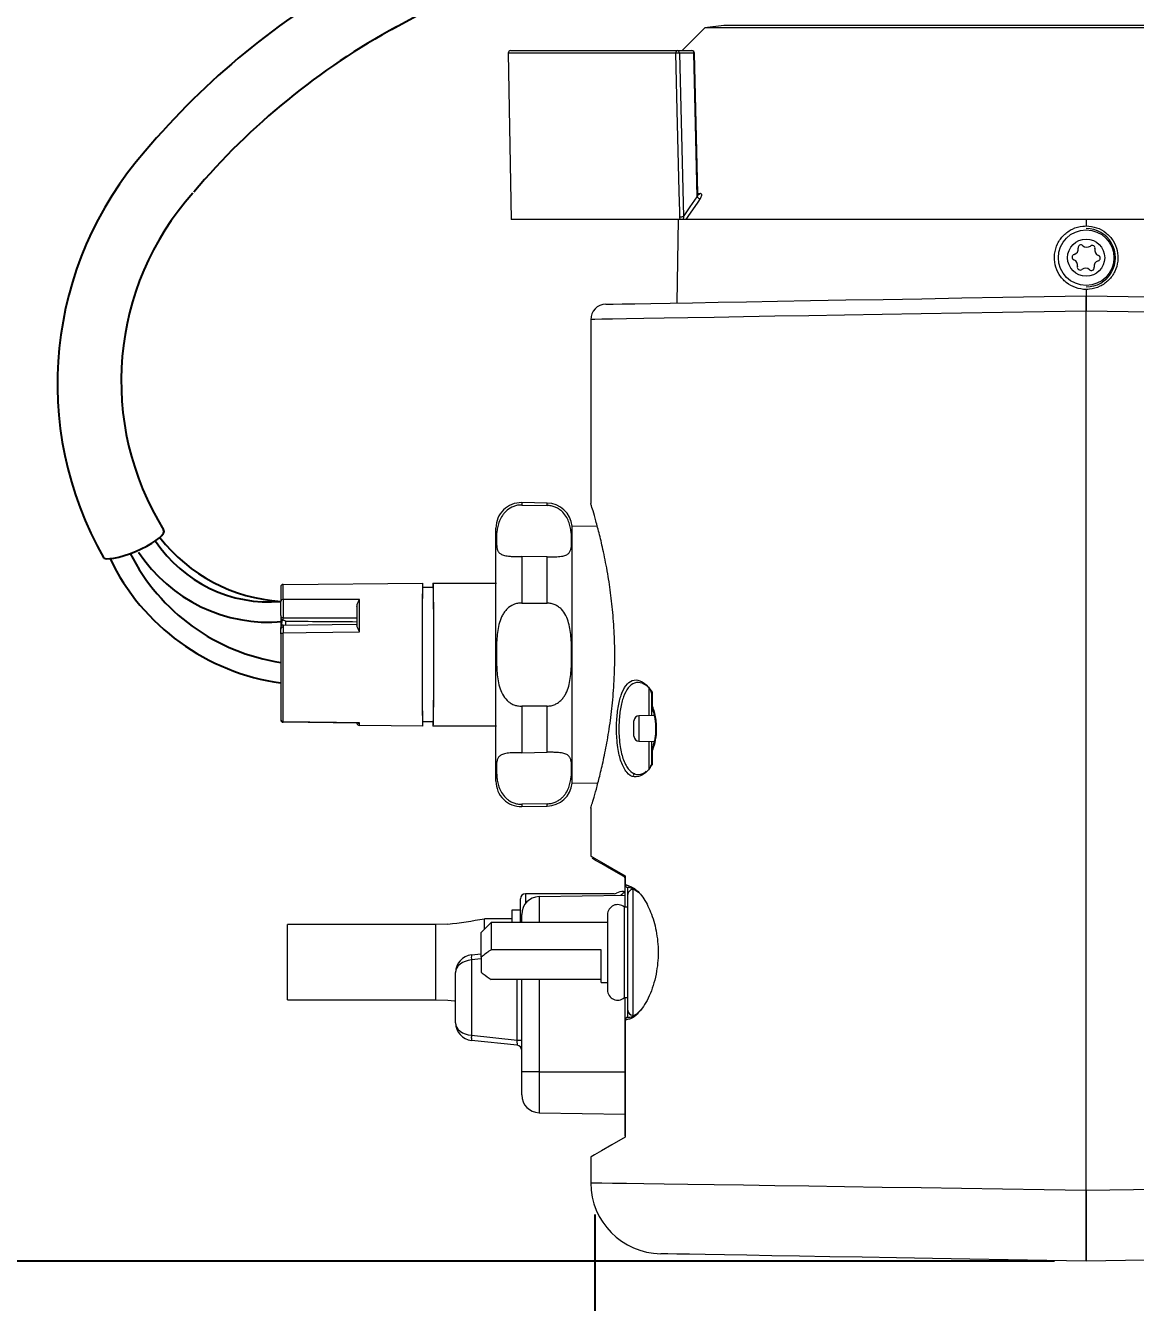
# Model space of a CAD drawing. Header units: inches. Extents: x 4.3 to 18.3, y 1.7 to 16.3.
# Drawn here: x 12.613 to 14.798, y 4.895 to 7.408 of the extents above; entities that cross this region are included whole.
import ezdxf

# ---------------------------------------------------------------- set-up
doc = ezdxf.new("R2010")
doc.units = ezdxf.units.IN
doc.header["$MEASUREMENT"] = 0
doc.header["$PDSIZE"] = -1
doc.layers.add('Dim', color=1, linetype='Continuous')
doc.layers.add('Object', color=4, linetype='Continuous')
doc.styles.get("Standard").update_dxf_attribs({"font": 'romans.shx'})
doc.dimstyles.get("Standard").update_dxf_attribs({"dimtxt": 0.125, "dimasz": 0.18, "dimexe": 0.06, "dimexo": 0.0625, "dimgap": 0.09, "dimtad": 0, "dimtih": 1, "dimtoh": 1, "dimdec": 4, "dimlfac": 2, "dimzin": 4, "dimdsep": 46, "dimlunit": 5, "dimtxsty": 'Standard', "dimcen": 0.09, "dimadec": 0, "dimazin": 1, "dimtfac": 1, "dimtdec": 4, "dimtofl": 0, "dimtmove": 0, "dimatfit": 0, "dimfxl": 0, "dimfrac": 2, "dimtolj": 1, "dimtzin": 0, "dimarcsym": 0})

# ---------------------------------------------------------------- blocks, each defined once
blk = doc.blocks.new('*D10')
at = {"layer": 'Defpoints', "color": 0}
for p in [(13.7335, 5.1302), (15.6676, 5.1302), (15.6676, 4.0729)]:
    blk.add_point(p, dxfattribs=at)
at = {"layer": 'Dim', "color": 0, "lineweight": -2}
for p, q in [((13.7335, 5.0677), (13.7335, 4.0129)), ((15.6676, 5.0677), (15.6676, 4.0129)), ((13.5535, 4.0729), (13.3735, 4.0729)), ((15.8476, 4.0729), (16.0276, 4.0729))]:
    blk.add_line(p, q, dxfattribs=at)
at = {"layer": 'Dim', "color": 0}
for points in [[(13.5535, 4.1029), (13.5535, 4.0429), (13.7335, 4.0729)], [(15.8476, 4.1029), (15.8476, 4.0429), (15.6676, 4.0729)]]:
    blk.add_solid(points, dxfattribs=at)
at = {"layer": 'Dim', "color": 0, "insert": (14.6541, 4.0729), "char_height": 0.125, "attachment_point": 5}
blk.add_mtext('\\A1;3 7/8\\P [100mm] Dia.', dxfattribs=at)
blk = doc.blocks.new('*D16')
at = {"layer": 'Defpoints', "color": 0}
for p in [(14.2381, 13.3011), (10.1019, 4.9757), (14.7006, 4.9757)]:
    blk.add_point(p, dxfattribs=at)
at = {"layer": 'Dim', "color": 0, "lineweight": -2}
for p, q in [((14.1756, 13.3011), (10.0419, 13.3011)), ((10.1019, 13.1211), (10.1019, 9.4413)), ((10.1019, 5.1557), (10.1019, 8.8387)), ((14.6381, 4.9757), (10.0419, 4.9757))]:
    blk.add_line(p, q, dxfattribs=at)
at = {"layer": 'Dim', "color": 0}
for points in [[(10.0719, 13.1211), (10.1319, 13.1211), (10.1019, 13.3011)], [(10.0719, 5.1557), (10.1319, 5.1557), (10.1019, 4.9757)]]:
    blk.add_solid(points, dxfattribs=at)
at = {"layer": 'Dim', "color": 0, "insert": (10.1019, 9.14), "char_height": 0.125, "attachment_point": 5}
blk.add_mtext('\\A1;16 5/8\\P [425mm]', dxfattribs=at)

msp = doc.modelspace()

# ---------------------------------------------------------------- linework, layer by layer
at = {"layer": 'Object', "color": 3}
msp.add_line((13.333476, 7.39955), (14.047268, 7.79398), dxfattribs=at)
at = {"layer": 'Object', "color": 4, "linetype": 'Continuous', "lineweight": 15}
for p, q in [((13.949842, 7.403202), (13.905235, 7.358202)), ((13.98742, 7.407592), (13.949842, 7.403202)), ((14.700638, 7.403202), (13.949842, 7.403202)), ((14.700638, 7.407592), (13.98742, 7.407592)), ((15.413855, 7.407592), (14.700638, 7.407592)), ((15.451433, 7.403202), (14.700638, 7.403202)), ((13.892884, 7.353115), (13.563226, 7.353115)), ((13.563226, 7.353115), (13.568941, 7.025702)), ((13.568226, 7.358202), (13.896435, 7.358202)), ((13.896435, 7.358202), (13.924718, 7.358202)), ((13.928253, 7.353289), (13.89997, 7.353289)), ((13.89997, 7.353289), (13.907921, 7.030866)), ((13.929717, 7.353325), (13.928253, 7.353289)), ((13.929715, 7.353325), (13.929717, 7.353325)), ((13.936638, 7.077602), (13.929861, 7.353329)), ((13.936348, 7.077048), (13.941027, 7.077048)), ((13.901449, 7.025702), (13.568941, 7.025702)), ((13.897783, 7.025702), (13.894919, 6.861638)), ((13.901449, 7.025702), (13.900854, 7.030692)), ((13.907921, 7.030866), (13.907291, 7.025702)), ((15.825252, 7.025702), (13.912751, 7.025702)), ((14.700638, 7.025702), (14.700638, 7.013202)), ((14.700638, 6.888202), (14.700638, 6.875702)), ((14.700638, 5.115723), (14.700638, 6.845697)), ((13.725638, 6.829202), (13.725638, 6.466812)), ((13.840725, 6.049704), (13.840725, 6.104536)), ((13.845638, 6.068962), (13.845638, 6.09312)), ((13.846256, 6.0955), (13.846256, 6.068962)), ((13.845638, 6.068962), (13.846256, 6.068962)), ((13.845638, 6.049789), (13.845638, 6.066691)), ((13.845874, 6.065512), (13.846219, 6.064379)), ((13.810638, 6.009005), (13.810638, 6.039351)), ((13.850092, 6.049867), (13.820463, 6.04935)), ((13.820463, 6.04935), (13.820463, 6.024178)), ((13.820463, 6.024178), (13.820463, 5.999007)), ((13.820463, 5.999007), (13.850331, 5.998486)), ((13.840725, 5.944084), (13.840725, 5.998653)), ((13.845638, 5.983587), (13.845638, 5.998567)), ((13.846227, 5.984005), (13.845874, 5.982845)), ((13.845638, 5.955237), (13.845638, 5.979394)), ((13.846256, 5.979394), (13.845638, 5.979394)), ((13.846256, 5.979394), (13.846256, 5.952857)), ((13.810736, 5.936551), (13.809206, 5.931097)), ((13.725638, 5.867592), (13.725638, 5.77306)), ((13.793138, 5.716488), (13.793138, 5.731127)), ((13.793486, 5.734089), (13.793486, 5.716488)), ((13.793138, 5.672121), (13.793138, 5.716488)), ((13.793486, 5.716488), (13.793138, 5.716488)), ((13.79805, 5.711489), (13.79805, 5.672552)), ((13.808638, 5.707247), (13.808638, 5.459747)), ((13.587138, 5.642552), (13.587138, 5.688952)), ((13.597138, 5.698952), (13.597138, 5.679958)), ((13.771825, 5.698952), (13.597138, 5.698952)), ((13.624027, 5.693302), (13.793138, 5.696254)), ((13.624027, 5.693302), (13.624027, 5.642552)), ((13.790706, 5.703579), (13.793138, 5.703621)), ((13.798638, 5.469747), (13.798638, 5.697247)), ((13.589638, 5.642552), (13.589638, 5.658308)), ((13.758638, 5.657552), (13.758638, 5.509442)), ((13.791866, 5.494442), (13.791866, 5.672552)), ((13.798638, 5.672552), (13.791866, 5.672552)), ((13.529771, 5.642552), (13.510086, 5.622867)), ((13.529771, 5.642552), (13.529771, 5.588644)), ((13.758638, 5.642552), (13.529771, 5.642552)), ((13.510086, 5.574246), (13.510086, 5.622867)), ((13.490979, 5.578496), (13.510086, 5.580504)), ((13.746307, 5.588644), (13.529771, 5.588644)), ((13.746307, 5.524442), (13.746307, 5.588644)), ((13.510086, 5.570559), (13.490979, 5.568551)), ((13.490979, 5.568551), (13.490979, 5.421853)), ((13.510086, 5.574246), (13.510086, 5.544373)), ((13.459638, 5.446716), (13.459638, 5.543688)), ((13.746307, 5.529975), (13.529771, 5.529975)), ((13.580683, 5.412425), (13.580683, 5.529975)), ((13.589638, 5.350202), (13.589638, 5.529975)), ((13.624027, 5.529975), (13.624027, 5.350202)), ((13.746307, 5.524442), (13.758638, 5.524442)), ((13.791866, 5.494442), (13.798638, 5.494442)), ((13.793138, 5.450506), (13.793138, 5.494442)), ((13.79805, 5.494442), (13.79805, 5.455506)), ((13.793138, 5.222777), (13.793138, 5.450506)), ((13.793486, 5.450506), (13.793138, 5.450506)), ((13.795794, 5.451053), (13.793486, 5.450506)), ((13.793486, 5.450506), (13.793486, 5.219815)), ((13.589638, 5.304597), (13.589638, 5.350202)), ((13.624027, 5.350202), (13.624027, 5.269602)), ((13.725638, 5.180844), (13.725638, 5.130298))]:
    msp.add_line(p, q, dxfattribs=at)
at = {"layer": 'Object', "linetype": 'Continuous', "lineweight": 15}
for p, q in [((13.639791, 6.467792), (13.58976, 6.468665)), ((13.58976, 6.468665), (13.58976, 6.463932)), ((13.58976, 6.463932), (13.639791, 6.463135)), ((13.639791, 6.463135), (13.639791, 6.467792)), ((13.538888, 6.169553), (13.538888, 6.418673)), ((13.738653, 6.421739), (13.688687, 6.422611)), ((13.688687, 6.169553), (13.688687, 6.422611)), ((13.58976, 6.362641), (13.58976, 6.270845)), ((13.639791, 6.36181), (13.58976, 6.362641)), ((13.639791, 6.270878), (13.639791, 6.36181)), ((13.120356, 6.307777), (13.3954, 6.310177)), ((13.120356, 6.278257), (13.120356, 6.307777)), ((13.3954, 6.302052), (13.3954, 6.310177)), ((13.4149, 6.310177), (13.5399, 6.310177)), ((13.4149, 6.310177), (13.4149, 6.302052)), ((13.1154, 6.302777), (13.1154, 6.274325)), ((13.3954, 6.302052), (13.4149, 6.302052)), ((13.2654, 6.263984), (13.2654, 6.226832)), ((13.270356, 6.214496), (13.270356, 6.277975)), ((13.58976, 6.270845), (13.639791, 6.270878)), ((13.1154, 6.246209), (13.1154, 6.243587)), ((13.1154, 6.243587), (13.1154, 6.224113)), ((13.1179, 6.227001), (13.1179, 6.238654)), ((13.120356, 6.242108), (13.2654, 6.24204)), ((13.120356, 6.237226), (13.120356, 6.242108)), ((13.125225, 6.235432), (13.120356, 6.237226)), ((13.125225, 6.227923), (13.125225, 6.235432)), ((13.1154, 6.222671), (13.1154, 6.22267)), ((13.1154, 6.210558), (13.1154, 6.042124)), ((13.120329, 6.227666), (13.265396, 6.229669)), ((13.120356, 6.037342), (13.120356, 6.212097)), ((13.538888, 5.920434), (13.538888, 6.169553)), ((13.688687, 5.916495), (13.688687, 6.169553)), ((13.58976, 6.068262), (13.58976, 5.976465)), ((13.639791, 6.068229), (13.58976, 6.068262)), ((13.639791, 5.977296), (13.639791, 6.068229)), ((13.267817, 6.034646), (13.12034, 6.036382)), ((13.120356, 6.037342), (13.120342, 6.036498)), ((13.270356, 6.030019), (13.270356, 6.035492)), ((13.4149, 6.037052), (13.3954, 6.037052)), ((13.3954, 6.028927), (13.3954, 6.037052)), ((13.4149, 6.037052), (13.4149, 6.028927)), ((13.3954, 6.028927), (13.270356, 6.030019)), ((13.5399, 6.028927), (13.4149, 6.028927)), ((13.58976, 5.976465), (13.639791, 5.977296)), ((13.688687, 5.916495), (13.739893, 5.917389)), ((13.639791, 5.875972), (13.58976, 5.875174)), ((13.58976, 5.875174), (13.58976, 5.870441)), ((13.58976, 5.870441), (13.639791, 5.871315)), ((13.639791, 5.871315), (13.639791, 5.875972)), ((13.793138, 5.716488), (13.793138, 5.731127)), ((13.793486, 5.734089), (13.793486, 5.716488)), ((13.793138, 5.672121), (13.793138, 5.716488)), ((13.793486, 5.716488), (13.793138, 5.716488)), ((13.79805, 5.711489), (13.79805, 5.672552)), ((13.808638, 5.707247), (13.808638, 5.459747)), ((13.587138, 5.642552), (13.587138, 5.688479)), ((13.597138, 5.698479), (13.597138, 5.679958)), ((13.624027, 5.691785), (13.624027, 5.642552)), ((13.798638, 5.469747), (13.798638, 5.697247)), ((13.570426, 5.666792), (13.570426, 5.642552)), ((13.587138, 5.666792), (13.570426, 5.666792)), ((13.589638, 5.642552), (13.589638, 5.656791)), ((13.758638, 5.657552), (13.758638, 5.509442)), ((13.791866, 5.494442), (13.791866, 5.672552)), ((13.798638, 5.672552), (13.791866, 5.672552)), ((13.128426, 5.490042), (13.128426, 5.638542)), ((13.420426, 5.638542), (13.128426, 5.638542)), ((13.444296, 5.638939), (13.420426, 5.638542)), ((13.420426, 5.490042), (13.420426, 5.638542)), ((13.529771, 5.642552), (13.510086, 5.622867)), ((13.516138, 5.628918), (13.516138, 5.649791)), ((13.570426, 5.649791), (13.516138, 5.649791)), ((13.529771, 5.642552), (13.529771, 5.588644)), ((13.758638, 5.642552), (13.529771, 5.642552)), ((13.510086, 5.574246), (13.510086, 5.622867)), ((13.746307, 5.588644), (13.529771, 5.588644)), ((13.746307, 5.524442), (13.746307, 5.588644)), ((13.490979, 5.567034), (13.490979, 5.420336)), ((13.510086, 5.574246), (13.510086, 5.544373)), ((13.459638, 5.445199), (13.459638, 5.542171)), ((13.746307, 5.529975), (13.529771, 5.529975)), ((13.580683, 5.410908), (13.580683, 5.529975)), ((13.589638, 5.348685), (13.589638, 5.529975)), ((13.624027, 5.529975), (13.624027, 5.348685)), ((13.746307, 5.524442), (13.758638, 5.524442)), ((13.128426, 5.490042), (13.420426, 5.490042)), ((13.420426, 5.490042), (13.444296, 5.489644)), ((13.791866, 5.494442), (13.798638, 5.494442)), ((13.793138, 5.450506), (13.793138, 5.494442)), ((13.79805, 5.494442), (13.79805, 5.455506)), ((13.793486, 5.450506), (13.793138, 5.450506)), ((13.795794, 5.451053), (13.793486, 5.450506)), ((13.793486, 5.450506), (13.793486, 5.219815)), ((13.490979, 5.420336), (13.580683, 5.410908)), ((13.580683, 5.400963), (13.490979, 5.410391)), ((13.580683, 5.410908), (13.589638, 5.410908)), ((13.589638, 5.30308), (13.589638, 5.348685)), ((13.624027, 5.348685), (13.589638, 5.348685)), ((13.624027, 5.348685), (13.793138, 5.348685)), ((13.624027, 5.348685), (13.624027, 5.268085)), ((13.624027, 5.268085), (13.793138, 5.265133)), ((13.725638, 5.180844), (13.725638, 5.130298))]:
    msp.add_line(p, q, dxfattribs=at)
at = {"layer": 'Object', "color": 4, "linetype": 'Continuous', "lineweight": 15, "flags": 128}
for points in [[(13.89997, 7.353289), (13.89921, 7.35327), (13.898343, 7.353249), (13.897402, 7.353226), (13.896424, 7.353202), (13.895446, 7.353178), (13.894506, 7.353155), (13.893641, 7.353133), (13.892884, 7.353115)], [(13.900854, 7.030692), (13.900606, 7.040689), (13.899617, 7.080676), (13.895662, 7.240627), (13.892884, 7.353115)], [(13.935225, 7.070523), (13.931702, 7.213329), (13.928253, 7.353289)], [(13.907921, 7.030866), (13.921525, 7.050625), (13.935225, 7.070523)], [(13.941248, 7.06709), (13.936358, 7.059988), (13.916799, 7.031581), (13.912751, 7.025702)], [(13.907921, 7.030866), (13.907164, 7.030847), (13.9063, 7.030826), (13.905363, 7.030803), (13.904388, 7.030779), (13.903413, 7.030755), (13.902475, 7.030732), (13.901611, 7.03071), (13.900854, 7.030692)], [(13.755114, 6.859198), (13.755114, 6.859198), (13.758713, 6.859261), (13.769481, 6.859448), (13.787337, 6.85976), (13.812144, 6.860193), (13.843715, 6.860744), (13.881807, 6.861409), (13.926132, 6.862183), (13.976352, 6.86306), (14.032083, 6.864032), (14.092903, 6.865094), (14.158346, 6.866236), (14.227916, 6.867451), (14.301082, 6.868728), (14.377288, 6.870058), (14.455952, 6.871431), (14.536475, 6.872837), (14.618244, 6.874264), (14.700638, 6.875702)], [(14.700638, 6.875702), (14.783031, 6.874264), (14.8648, 6.872837), (14.945324, 6.871431), (15.023987, 6.870058), (15.100193, 6.868728), (15.173359, 6.867451), (15.242929, 6.866236), (15.308373, 6.865094), (15.369192, 6.864032), (15.424924, 6.86306), (15.475143, 6.862183), (15.519468, 6.861409), (15.55756, 6.860744), (15.589131, 6.860193), (15.613938, 6.85976), (15.631794, 6.859448), (15.642563, 6.859261), (15.646161, 6.859198)], [(14.700638, 6.845697), (14.617952, 6.844299), (14.535862, 6.84291), (14.454959, 6.841541), (14.375826, 6.840202), (14.299034, 6.838903), (14.225135, 6.837653), (14.154662, 6.836461), (14.088123, 6.835335), (14.025997, 6.834284), (13.968732, 6.833315), (13.91674, 6.832435), (13.870397, 6.831651), (13.830035, 6.830968), (13.795946, 6.830392), (13.768375, 6.829925), (13.747521, 6.829573), (13.733535, 6.829336), (13.726516, 6.829217), (13.725638, 6.829202)], [(15.675638, 6.829202), (15.674759, 6.829217), (15.667741, 6.829336), (15.653754, 6.829573), (15.6329, 6.829925), (15.605329, 6.830392), (15.57124, 6.830968), (15.530878, 6.831651), (15.484535, 6.832435), (15.432543, 6.833315), (15.375278, 6.834284), (15.313152, 6.835335), (15.246613, 6.836461), (15.17614, 6.837653), (15.102241, 6.838903), (15.025449, 6.840202), (14.946316, 6.841541), (14.865413, 6.84291), (14.783323, 6.844299), (14.700638, 6.845697)], [(13.725638, 5.77306), (13.726485, 5.772573), (13.733255, 5.768684), (13.746749, 5.760934), (13.766872, 5.749375), (13.793486, 5.734089)], [(13.790638, 5.732645), (13.766109, 5.746807), (13.747573, 5.757508), (13.735149, 5.764681), (13.728918, 5.76828), (13.728138, 5.76873)], [(13.793486, 5.219815), (13.766872, 5.204529), (13.746749, 5.19297), (13.733255, 5.18522), (13.726485, 5.181331), (13.725638, 5.180844)], [(13.725638, 5.130298), (13.726516, 5.130285), (13.733535, 5.13018), (13.747521, 5.129971), (13.768375, 5.12966), (13.795946, 5.129247), (13.830035, 5.128738), (13.870397, 5.128134), (13.91674, 5.127442), (13.968732, 5.126664), (14.025997, 5.125808), (14.088123, 5.12488), (14.154662, 5.123885), (14.225135, 5.122831), (14.299034, 5.121727), (14.375826, 5.120579), (14.454959, 5.119396), (14.535862, 5.118186), (14.617952, 5.116959), (14.700638, 5.115723)], [(14.700638, 5.115723), (14.794011, 5.117119), (14.886526, 5.118502), (14.977332, 5.11986)], [(14.700638, 4.975702), (14.62344, 4.977049), (14.546883, 4.978386), (14.471622, 4.9797), (14.3983, 4.980979), (14.327547, 4.982214), (14.259968, 4.983394), (14.196142, 4.984508), (14.136615, 4.985547), (14.081897, 4.986502), (14.032457, 4.987365), (13.988717, 4.988129), (13.951053, 4.988786), (13.919788, 4.989332), (13.895188, 4.989761), (13.877465, 4.990071), (13.866769, 4.990257), (13.863194, 4.99032), (13.863194, 4.99032)], [(15.538081, 4.99032), (15.534506, 4.990257), (15.523811, 4.990071), (15.506087, 4.989761), (15.481487, 4.989332), (15.450222, 4.988786), (15.412558, 4.988129), (15.368818, 4.987365), (15.319378, 4.986502), (15.26466, 4.985547), (15.205133, 4.984508), (15.141307, 4.983394), (15.073728, 4.982214), (15.002975, 4.980979), (14.929654, 4.9797), (14.854392, 4.978386), (14.777835, 4.977049), (14.700638, 4.975702)]]:
    msp.add_lwpolyline(points, dxfattribs=at)
at = {"layer": 'Object', "linetype": 'Continuous', "lineweight": 15, "flags": 128}
for points in [[(13.270356, 6.277975), (13.225363, 6.278061), (13.120356, 6.278257)], [(13.1154, 6.210558), (13.115495, 6.210856), (13.115777, 6.211144), (13.116234, 6.211409), (13.116849, 6.211641), (13.1176, 6.211833), (13.118457, 6.211976), (13.119387, 6.212065), (13.120356, 6.212097)], [(13.120356, 6.212097), (13.16535, 6.212819), (13.270356, 6.214496)], [(13.270356, 6.035492), (13.225363, 6.036043), (13.120356, 6.037342)], [(13.725638, 5.77306), (13.726485, 5.772573), (13.733255, 5.768684), (13.746749, 5.760934), (13.766872, 5.749375), (13.793486, 5.734089)], [(13.790638, 5.732645), (13.766109, 5.746807), (13.747573, 5.757508), (13.735149, 5.764681), (13.728918, 5.768279), (13.728138, 5.76873)], [(13.444296, 5.489644), (13.457421, 5.48799), (13.459638, 5.487696)], [(13.793486, 5.219815), (13.766872, 5.204529), (13.746749, 5.19297), (13.733255, 5.18522), (13.726485, 5.181331), (13.725638, 5.180844)]]:
    msp.add_lwpolyline(points, dxfattribs=at)
at = {"layer": 'Object', "color": 4, "linetype": 'Continuous', "lineweight": 15}
for radius in [0.05475, 0.0365]:
    msp.add_circle((14.700638, 6.950702), radius, dxfattribs=at)
at = {"layer": 'Object', "color": 3}
for centre, radius, start, end in [((14.002891, 6.188122), 1.509079, 118.924336, 139.895554), ((14.003734, 6.187278), 1.385267, 118.479468, 139.890329), ((13.368468, 6.702727), 0.692491, 138.647937, 209.725231), ((13.356509, 6.707957), 0.555073, 138.237611, 211.847178)]:
    msp.add_arc(centre, radius, start, end, dxfattribs=at)
at = {"layer": 'Object', "color": 4, "linetype": 'Continuous', "lineweight": 15}
for centre, radius, start, end in [((13.568226, 7.353202), 0.005, 90, 181), ((13.897327, 7.353797), 0.004495, 101.455368, 188.724166), ((13.895571, 7.353853), 0.004434, 352.700395, 78.775559), ((13.923855, 7.353853), 0.004434, 352.70056, 78.774268), ((13.924718, 7.353202), 0.005, 1.410898, 90), ((13.942022, 7.075447), 0.008393, 215.925772, 264.711065), ((13.938388, 7.078659), 0.003092, 271.662107, 328.603486), ((14.700725, 6.950702), 0.0575, 269.913048, 90.086952), ((14.673964, 6.967713), 0.0111, 285.66168, 9.28231), ((14.690396, 6.970399), 0.00555, 45.66168, 189.28231), ((14.702033, 6.982307), 0.0111, 225.66168, 309.28231), ((14.712575, 6.969419), 0.00555, 345.66168, 129.28231), ((14.728706, 6.965296), 0.0111, 165.66168, 249.28231), ((14.678459, 6.951681), 0.00555, 105.66168, 249.28231), ((14.672569, 6.936108), 0.0111, 345.66168, 69.28231), ((14.727311, 6.933691), 0.0111, 105.66168, 189.28231), ((14.722816, 6.949723), 0.00555, 285.66168, 69.28231), ((14.6887, 6.931985), 0.00555, 165.66168, 309.28231), ((14.699242, 6.919097), 0.0111, 45.66168, 129.28231), ((14.710879, 6.931005), 0.00555, 225.66168, 9.28231), ((13.755638, 6.829202), 0.03, 91, 180.991016), ((13.840638, 6.092572), 0.004999, 0.001917, 34.368766), ((13.841381, 6.093113), 0.004256, 0.088457, 27.004639), ((13.849062, 6.066763), 0.003424, 180.095448, 201.43533), ((13.820638, 6.039351), 0.01, 91, 180), ((13.820638, 6.009005), 0.01, 180, 269), ((13.84906, 5.981594), 0.003422, 158.558203, 179.906067), ((13.84138, 5.955244), 0.004258, 333.000522, 359.906383), ((13.788138, 5.728315), 0.005, 0, 60), ((13.789778, 5.731105), 0.00336, 0.369226, 32.533289), ((13.798137, 5.716488), 0.005, 179.99938, 269.0011), ((13.798327, 5.716325), 0.004844, 178.074439, 266.724104), ((13.808638, 5.697247), 0.01, 90, 180), ((13.597138, 5.688952), 0.01, 90, 180), ((13.624638, 5.658308), 0.035, 91, 180), ((13.77197, 5.708956), 0.010004, 269.216149, 296.427637), ((13.790635, 5.67358), 0.029993, 90.991711, 118.611642), ((13.804638, 5.673817), 0.03, 112.54031, 132.021074), ((13.778638, 5.657552), 0.02, 48.590378, 180), ((13.494638, 5.543688), 0.035, 96, 180), ((13.515068, 5.573523), 0.024597, 168.336738, 191.663262), ((13.778638, 5.509442), 0.02, 180, 311.409622), ((13.798138, 5.450506), 0.005, 91.00222, 179.9973), ((13.798327, 5.450669), 0.004844, 93.275896, 181.925561), ((13.808638, 5.469747), 0.01, 180, 270), ((13.515071, 5.41688), 0.0246, 168.337729, 191.662271), ((13.865638, 5.130298), 0.14, 180.185589, 269)]:
    msp.add_arc(centre, radius, start, end, dxfattribs=at)
at = {"layer": 'Object', "linetype": 'Continuous', "lineweight": 15}
for centre, radius, start, end in [((13.588888, 6.418673), 0.05, 89, 180), ((13.638919, 6.4178), 0.05, 5.522475, 89), ((13.1204, 6.302777), 0.005, 90.5, 180), ((13.119913, 6.273726), 0.004553, 84.415444, 172.436663), ((13.119983, 6.246702), 0.004609, 186.136911, 274.651382), ((13.1204, 6.222671), 0.005, 90.419507, 180.000466), ((13.119983, 6.219033), 0.004609, 85.348536, 173.863109), ((13.120292, 6.042234), 0.004893, 181.287154, 270.76111), ((13.1204, 6.041363), 0.005, 179.999447, 269.091955), ((13.1204, 6.041363), 0.005, 179.999313, 268.801189), ((13.2704, 6.035019), 0.005, 184.021182, 269.5), ((13.588888, 5.920434), 0.05, 180, 271), ((13.638919, 5.921307), 0.05, 271, 354.477525), ((13.789778, 5.731105), 0.00336, 0.369226, 32.533289), ((13.798138, 5.716488), 0.005, 180.0013, 268.999181), ((13.798327, 5.716325), 0.004844, 178.074439, 266.724104), ((13.808638, 5.697247), 0.01, 90, 180), ((13.778638, 5.657552), 0.02, 48.590378, 180), ((13.29988, 6.838198), 1.207923, 276.866534, 280.313402), ((13.778638, 5.509442), 0.02, 180, 311.409622), ((13.798137, 5.450506), 0.005, 90.9989, 180.00062), ((13.798327, 5.450669), 0.004844, 93.275896, 181.925561), ((13.808638, 5.469747), 0.01, 180, 270), ((13.494638, 5.445199), 0.035, 180, 264), ((13.515068, 5.415364), 0.024597, 168.336738, 191.663262), ((13.579638, 5.391018), 0.01, 0, 84), ((13.624638, 5.30308), 0.035, 180, 269)]:
    msp.add_arc(centre, radius, start, end, dxfattribs=at)
at = {"layer": 'Object'}
for centre, radius, start, end in [((13.091853, 6.540489), 0.267203, 213.475936, 275.055809), ((13.136625, 6.60257), 0.32893, 218.019767, 266.300319), ((13.175679, 6.549693), 0.440012, 205.76489, 262.126017), ((13.175679, 6.549693), 0.400012, 206.947231, 261.332863), ((13.091853, 6.540489), 0.307203, 213.475936, 275.055809)]:
    msp.add_arc(centre, radius, start, end, dxfattribs=at)
at = {"layer": 'Object', "color": 3}
msp.add_ellipse((12.824659, 6.388115), major_axis=(0.061038, 0.025844), ratio=0.24553338, start_param=3.39209898, end_param=6.36289583, dxfattribs=at)
at = {"layer": 'Object', "linetype": 'Continuous', "lineweight": 15, "extrusion": (0, 0, -1)}
for centre, major_axis, ratio, start_param, end_param in [((13.3954, 6.169552), (0, 0.140625), 0.00872687, 3.14166881, 6.28310915), ((13.4149, 6.169552), (0, 0.140625), 0.00872687, 0, 3.14159265), ((13.3954, 6.169552), (0, 0.1325), 0.00872687, 3.14159265, 6.28318531), ((13.4149, 6.169552), (0, 0.1325), 0.00872687, 0, 3.14159265), ((12.89292, 6.224006), (-3.036791, 0.021738), 0.00432281, 1.64733695, 1.69373087)]:
    msp.add_ellipse(centre, major_axis=major_axis, ratio=ratio, start_param=start_param, end_param=end_param, dxfattribs=at)
at = {"layer": 'Object', "color": 4, "linetype": 'Continuous', "lineweight": 15}
msp.add_ellipse((13.494638, 5.543688), major_axis=(0.035, 0), ratio=0.71428571, start_param=1.67551608, end_param=3.14159265, dxfattribs=at)
at = {"layer": 'Object', "linetype": 'Continuous', "lineweight": 15}
for centre, major_axis, ratio, start_param, end_param in [((13.494638, 5.445199), (0.035, 0), 0.71428571, 3.14159265, 4.60766923), ((13.579638, 5.411128), (-0.001067, 0.010165), 0.09951859, 3.12045745, 4.68032736)]:
    msp.add_ellipse(centre, major_axis=major_axis, ratio=ratio, start_param=start_param, end_param=end_param, dxfattribs=at)
at = {"layer": 'Object', "color": 4, "linetype": 'Continuous', "lineweight": 15}
for points, knots in [([(13.936479, 7.077465), (13.936494, 7.077341), (13.936631, 7.076192), (13.936178, 7.073788), (13.93553, 7.071567), (13.935225, 7.070523)], [0, 0, 0, 0, 0.05992861, 0.55804961, 1, 1, 1, 1]), ([(13.938478, 7.075568), (13.938483, 7.075568), (13.938505, 7.07557), (13.938164, 7.075599), (13.937288, 7.076031), (13.936568, 7.076979), (13.936522, 7.077578), (13.936515, 7.077484), (13.936514, 7.077469)], [0, 0, 0, 0, 0.03792341, 0.16510743, 0.39043703, 0.70540457, 0.95468797, 1, 1, 1, 1]), ([(13.941248, 7.06709), (13.941909, 7.068154), (13.943344, 7.070462), (13.94419, 7.073502), (13.943852, 7.075642), (13.942786, 7.076828), (13.941614, 7.076975), (13.941027, 7.077048)], [0, 0, 0, 0, 0.23698004, 0.5143583, 0.71599354, 0.85769567, 1, 1, 1, 1]), ([(13.907291, 7.025702), (13.906734, 7.025702), (13.90562, 7.025702), (13.903836, 7.025702), (13.902415, 7.025702), (13.901705, 7.025702), (13.901449, 7.025702)], [0, 0, 0, 0, 0.27464091, 0.54868143, 0.83693994, 1, 1, 1, 1]), ([(13.912751, 7.025702), (13.912398, 7.025702), (13.911693, 7.025702), (13.910189, 7.025702), (13.908679, 7.025702), (13.907694, 7.025702), (13.907291, 7.025702)], [0, 0, 0, 0, 0.22967043, 0.45831573, 0.77849609, 1, 1, 1, 1]), ([(14.700638, 6.888202), (14.700582, 6.888202), (14.693557, 6.888205), (14.679456, 6.890638), (14.660842, 6.900979), (14.646638, 6.916918), (14.638499, 6.936691), (14.637368, 6.958051), (14.643357, 6.978551), (14.655784, 6.995932), (14.673249, 7.008173), (14.68919, 7.012824), (14.698413, 7.013129), (14.700638, 7.013202)], [0, 0, 0, 0, 0.00084832, 0.10778143, 0.21470526, 0.32202772, 0.42962256, 0.53690968, 0.64404853, 0.75118153, 0.85848429, 0.96587079, 1, 1, 1, 1]), ([(14.700638, 7.013202), (14.707612, 7.012521), (14.721603, 7.011156), (14.740277, 7.000473), (14.75454, 6.984664), (14.762719, 6.964918), (14.763931, 6.943616), (14.758047, 6.923113), (14.745682, 6.905657), (14.728246, 6.893334), (14.712232, 6.888596), (14.702932, 6.88828), (14.700638, 6.888202)], [0, 0, 0, 0, 0.10650646, 0.21367398, 0.32101689, 0.42838627, 0.53500895, 0.64238159, 0.74974403, 0.85731763, 0.9647895, 1, 1, 1, 1]), ([(14.700638, 6.875702), (14.700638, 6.87537), (14.700638, 6.874707), (14.700638, 6.869535), (14.700638, 6.861923), (14.700638, 6.853486), (14.700638, 6.847911), (14.700638, 6.845697)], [0, 0, 0, 0, 0.21465306, 0.42930581, 0.64397427, 0.85867553, 1, 1, 1, 1]), ([(14.700638, 6.845697), (14.700638, 6.849071), (14.700638, 6.855818), (14.700638, 6.864811), (14.700638, 6.871596), (14.700638, 6.87519), (14.700638, 6.875557), (14.700638, 6.875702)], [0, 0, 0, 0, 0.21473552, 0.42946666, 0.64418609, 0.85887722, 1, 1, 1, 1]), ([(13.725757, 5.867592), (13.725718, 5.867465), (13.725317, 5.866156), (13.726929, 5.871385), (13.730604, 5.883628), (13.736285, 5.90354), (13.743181, 5.929807), (13.750755, 5.962138), (13.75845, 6.000891), (13.765286, 6.044899), (13.770408, 6.092997), (13.773059, 6.142444), (13.773027, 6.192553), (13.770435, 6.240651), (13.765604, 6.286804), (13.758869, 6.331279), (13.750915, 6.371676), (13.742705, 6.406586), (13.73547, 6.43383), (13.72977, 6.453621), (13.726205, 6.465366), (13.725897, 6.466359), (13.725757, 6.466812)], [0, 0, 0, 0, 0.00569775, 0.05876958, 0.10916109, 0.16094873, 0.210431, 0.2611323, 0.31384442, 0.36804013, 0.42076633, 0.47512007, 0.5261577, 0.57872835, 0.62900776, 0.68064893, 0.73892697, 0.79195604, 0.84648549, 0.899526, 0.95419246, 1, 1, 1, 1]), ([(13.846256, 5.952857), (13.845035, 5.950989), (13.83925, 5.942142), (13.827228, 5.930834), (13.8109, 5.92671), (13.796071, 5.93568), (13.785031, 5.956544), (13.779165, 5.98186), (13.776323, 6.008726), (13.775984, 6.03626), (13.778937, 6.066024), (13.785171, 6.091458), (13.794646, 6.1102), (13.807294, 6.120325), (13.822582, 6.119821), (13.836308, 6.109992), (13.843806, 6.099069), (13.846256, 6.0955)], [0, 0, 0, 0, 0.02040682, 0.09668394, 0.18003283, 0.26430259, 0.34363839, 0.4165988, 0.45959812, 0.52536827, 0.59115645, 0.65746988, 0.72606695, 0.79865228, 0.87660012, 0.95968566, 1, 1, 1, 1]), ([(13.840725, 6.103894), (13.836068, 6.107566), (13.826277, 6.115287), (13.811778, 6.115182), (13.799218, 6.105752), (13.78978, 6.087957), (13.783577, 6.063854), (13.780638, 6.035631), (13.780975, 6.009529), (13.783803, 5.984056), (13.789641, 5.960073), (13.800642, 5.940204), (13.815357, 5.932126), (13.827554, 5.93398), (13.833922, 5.93914), (13.834839, 5.939884)], [0, 0, 0, 0, 0.08193293, 0.17228503, 0.25628665, 0.33555721, 0.41212294, 0.48805892, 0.56396983, 0.61360208, 0.69783948, 0.78952678, 0.88708461, 0.98373496, 1, 1, 1, 1]), ([(13.841776, 6.101626), (13.842506, 6.099983), (13.843564, 6.097601), (13.844494, 6.095926), (13.844783, 6.095407)], [0, 0, 0, 0, 0.68974292, 1, 1, 1, 1]), ([(13.844783, 6.095407), (13.844815, 6.095345), (13.844965, 6.095051), (13.845081, 6.095048), (13.845174, 6.095046)], [0, 0, 0, 0, 0.21079357, 1, 1, 1, 1]), ([(13.845174, 6.095046), (13.845352, 6.095155), (13.845587, 6.095298), (13.846096, 6.095455), (13.84624, 6.095495), (13.846256, 6.0955)], [0, 0, 0, 0, 0.73633759, 0.97086998, 1, 1, 1, 1]), ([(13.846256, 6.0955), (13.846244, 6.095476), (13.84614, 6.095263), (13.845787, 6.094457), (13.845702, 6.093696), (13.845638, 6.09312)], [0, 0, 0, 0, 0.02969082, 0.26469277, 1, 1, 1, 1]), ([(13.845638, 6.066757), (13.845638, 6.066802), (13.845638, 6.066959), (13.845638, 6.067404), (13.845638, 6.068126), (13.845638, 6.068684), (13.845638, 6.068962)], [0, 0, 0, 0, 0.08901115, 0.31590518, 0.65914558, 1, 1, 1, 1]), ([(13.845751, 6.066709), (13.845714, 6.066427), (13.845607, 6.065614), (13.845981, 6.064868), (13.846225, 6.064381)], [0, 0, 0, 0, 0.34727976, 1, 1, 1, 1]), ([(13.846256, 6.068962), (13.846191, 6.068556), (13.846052, 6.067692), (13.845926, 6.066611), (13.845878, 6.065898), (13.845875, 6.065598), (13.845874, 6.065512)], [0, 0, 0, 0, 0.30432546, 0.647459391, 0.898544262, 1, 1, 1, 1]), ([(13.845881, 6.063787), (13.846892, 6.061434), (13.849985, 6.054238), (13.852921, 6.03829), (13.853637, 6.018685), (13.851327, 5.999689), (13.847923, 5.989484), (13.846211, 5.984351)], [0, 0, 0, 0, 0.11261104, 0.34428913, 0.56692394, 0.78218243, 1, 1, 1, 1]), ([(13.846256, 6.068962), (13.847062, 6.066865), (13.850602, 6.057652), (13.853877, 6.042202), (13.854985, 6.020999), (13.853186, 6.001081), (13.849168, 5.986682), (13.846532, 5.980086), (13.846256, 5.979394)], [0, 0, 0, 0, 0.082538, 0.36247636, 0.4999286, 0.73614083, 0.97233618, 1, 1, 1, 1]), ([(13.845638, 5.979394), (13.845638, 5.979673), (13.845638, 5.980231), (13.845638, 5.980952), (13.845638, 5.981398), (13.845638, 5.981555), (13.845638, 5.981599)], [0, 0, 0, 0, 0.3409394, 0.6840314, 0.91099787, 1, 1, 1, 1]), ([(13.846256, 5.979394), (13.846191, 5.979801), (13.846052, 5.980665), (13.845926, 5.981746), (13.845878, 5.982459), (13.845875, 5.982759), (13.845874, 5.982845)], [0, 0, 0, 0, 0.30438397, 0.64751288, 0.89854575, 1, 1, 1, 1]), ([(13.846149, 5.984062), (13.846116, 5.984012), (13.84589, 5.983666), (13.845885, 5.983235), (13.845881, 5.982866)], [0, 0, 0, 0, 0.14475559, 1, 1, 1, 1]), ([(13.846211, 5.984351), (13.846196, 5.984296), (13.846165, 5.984172), (13.846116, 5.98409), (13.846089, 5.984045)], [0, 0, 0, 0, 0.44758013, 1, 1, 1, 1]), ([(13.845174, 5.953311), (13.845142, 5.95332), (13.845009, 5.953357), (13.844616, 5.952748), (13.843531, 5.950615), (13.842477, 5.948284), (13.84168, 5.946521)], [0, 0, 0, 0, 0.037171815, 0.157522368, 0.363099514, 1, 1, 1, 1]), ([(13.846256, 5.952857), (13.84624, 5.952861), (13.846096, 5.952903), (13.845587, 5.953058), (13.845352, 5.953202), (13.845174, 5.953311)], [0, 0, 0, 0, 0.02914141, 0.26367369, 1, 1, 1, 1]), ([(13.845638, 5.955771), (13.845638, 5.955778), (13.845638, 5.955788), (13.845638, 5.955353), (13.845638, 5.955237)], [0, 0, 0, 0, 0.73259135, 1, 1, 1, 1]), ([(13.845638, 5.955237), (13.845702, 5.95466), (13.845788, 5.9539), (13.84614, 5.953093), (13.846244, 5.95288), (13.846256, 5.952857)], [0, 0, 0, 0, 0.7352482, 0.97030921, 1, 1, 1, 1]), ([(13.790638, 5.732645), (13.791165, 5.732313), (13.791845, 5.731884), (13.79247, 5.732724), (13.79261, 5.732912)], [0, 0, 0, 0, 0.77599507, 1, 1, 1, 1]), ([(13.79261, 5.732912), (13.792839, 5.733293), (13.793074, 5.733684), (13.793475, 5.734079), (13.793486, 5.734089)], [0, 0, 0, 0, 0.97420201, 1, 1, 1, 1]), ([(13.793486, 5.734089), (13.79348, 5.734063), (13.793256, 5.733071), (13.793196, 5.732086), (13.793138, 5.731127)], [0, 0, 0, 0, 0.02582304, 1, 1, 1, 1]), ([(13.793486, 5.716488), (13.794403, 5.716622), (13.795516, 5.716785), (13.796714, 5.716087), (13.796924, 5.715965)], [0, 0, 0, 0, 0.824944021, 1, 1, 1, 1]), ([(13.819261, 5.701623), (13.812998, 5.706085), (13.805736, 5.711259), (13.79898, 5.711461), (13.79805, 5.711489)], [0, 0, 0, 0, 0.86246218, 1, 1, 1, 1]), ([(13.529771, 5.588644), (13.52903, 5.588153), (13.522072, 5.58354), (13.515742, 5.578631), (13.510086, 5.574246)], [0, 0, 0, 0, 0.10651267, 1, 1, 1, 1]), ([(13.510086, 5.544373), (13.511256, 5.543393), (13.517267, 5.538358), (13.524193, 5.533715), (13.529771, 5.529975)], [0, 0, 0, 0, 0.19456384, 1, 1, 1, 1]), ([(13.79805, 5.455506), (13.801556, 5.455873), (13.810252, 5.456784), (13.819408, 5.46588), (13.824873, 5.471309)], [0, 0, 0, 0, 0.403134615, 1, 1, 1, 1]), ([(14.700638, 5.115723), (14.700638, 5.09998), (14.700638, 5.068494), (14.700638, 5.02653), (14.700638, 4.994864), (14.700638, 4.97809), (14.700638, 4.97638), (14.700638, 4.975702)], [0, 0, 0, 0, 0.21472689, 0.42945212, 0.64416915, 0.85886322, 1, 1, 1, 1]), ([(14.700638, 4.975702), (14.700638, 4.97725), (14.700638, 4.980345), (14.700638, 5.004481), (14.700638, 5.040005), (14.700638, 5.079376), (14.700638, 5.105396), (14.700638, 5.115723)], [0, 0, 0, 0, 0.21465791, 0.42931575, 0.64399028, 0.85869162, 1, 1, 1, 1])]:
    msp.add_open_spline(points, degree=3, knots=knots, dxfattribs=at)
at = {"layer": 'Object', "linetype": 'Continuous', "lineweight": 15}
for points, knots in [([(13.58976, 6.463932), (13.587028, 6.464001), (13.58434, 6.463808), (13.579046, 6.462929), (13.576416, 6.46223), (13.569007, 6.459521), (13.564556, 6.456851), (13.558971, 6.452214), (13.557262, 6.450544), (13.554205, 6.44711), (13.55285, 6.445345), (13.549208, 6.439957), (13.54733, 6.43621), (13.544434, 6.428903), (13.543395, 6.425317), (13.541814, 6.418338), (13.541274, 6.41493), (13.540112, 6.405154), (13.539899, 6.399244), (13.539902, 6.3886), (13.540118, 6.383866), (13.54129, 6.377678), (13.541834, 6.375774), (13.543434, 6.372334), (13.544497, 6.370784), (13.547423, 6.368088), (13.549273, 6.366942), (13.554174, 6.365037), (13.557212, 6.364294), (13.562814, 6.363482), (13.564869, 6.36326), (13.569219, 6.362917), (13.571533, 6.362792), (13.576472, 6.362619), (13.579092, 6.362574), (13.584353, 6.362556), (13.587031, 6.362581), (13.58976, 6.362641)], [0, 0, 0, 0, 0.03125, 0.03125, 0.0625, 0.0625, 0.125, 0.125, 0.15625, 0.15625, 0.1875, 0.1875, 0.25, 0.25, 0.3125, 0.3125, 0.375, 0.375, 0.5, 0.5, 0.625, 0.625, 0.6875, 0.6875, 0.75, 0.75, 0.8125, 0.8125, 0.875, 0.875, 0.90625, 0.90625, 0.9375, 0.9375, 0.96875, 0.96875, 1, 1, 1, 1]), ([(13.639791, 6.36181), (13.642468, 6.361766), (13.645103, 6.361755), (13.650294, 6.361804), (13.652839, 6.361866), (13.657614, 6.362071), (13.659895, 6.362217), (13.664123, 6.362601), (13.666061, 6.362838), (13.669635, 6.363414), (13.671266, 6.363756), (13.674177, 6.36453), (13.675471, 6.364966), (13.678957, 6.366427), (13.680752, 6.367616), (13.683521, 6.370331), (13.684521, 6.371866), (13.686044, 6.375292), (13.686567, 6.377191), (13.687689, 6.38332), (13.687901, 6.387999), (13.687899, 6.39851), (13.687688, 6.404346), (13.686551, 6.413992), (13.686029, 6.417326), (13.684494, 6.424209), (13.683474, 6.427782), (13.680683, 6.434961), (13.678921, 6.438566), (13.67427, 6.445664), (13.671353, 6.449166), (13.666014, 6.453811), (13.664041, 6.455283), (13.659838, 6.457891), (13.657606, 6.459035), (13.652856, 6.460956), (13.650303, 6.461736), (13.645127, 6.462797), (13.642486, 6.463092), (13.639791, 6.463135)], [0, 0, 0, 0, 0.03125, 0.03125, 0.0625, 0.0625, 0.09375, 0.09375, 0.125, 0.125, 0.15625, 0.15625, 0.1875, 0.1875, 0.25, 0.25, 0.3125, 0.3125, 0.375, 0.375, 0.5, 0.5, 0.625, 0.625, 0.6875, 0.6875, 0.75, 0.75, 0.8125, 0.8125, 0.875, 0.875, 0.90625, 0.90625, 0.9375, 0.9375, 0.96875, 0.96875, 1, 1, 1, 1]), ([(13.1154, 6.246209), (13.1154, 6.246856), (13.1154, 6.248711), (13.1154, 6.252908), (13.1154, 6.258658), (13.1154, 6.264616), (13.1154, 6.270222), (13.1154, 6.272958), (13.1154, 6.274325)], [0, 0, 0, 0, 0.096737012, 0.277380816, 0.458022231, 0.638673203, 0.819336799, 1, 1, 1, 1]), ([(13.120356, 6.278257), (13.12035, 6.276499), (13.120338, 6.272982), (13.120328, 6.265773), (13.120326, 6.258113), (13.120332, 6.250721), (13.120343, 6.245325), (13.120353, 6.24294), (13.120356, 6.242108)], [0, 0, 0, 0, 0.18066138, 0.36132555, 0.54197824, 0.72262087, 0.90326424, 1, 1, 1, 1]), ([(13.2654, 6.263984), (13.265545, 6.26552), (13.265909, 6.269384), (13.267982, 6.274121), (13.269618, 6.276897), (13.270337, 6.277947), (13.270356, 6.277975)], [0, 0, 0, 0, 0.27287584, 0.68613434, 0.99158056, 1, 1, 1, 1]), ([(13.58976, 6.270845), (13.587028, 6.270973), (13.58434, 6.270805), (13.579046, 6.269908), (13.576416, 6.269163), (13.569007, 6.266194), (13.564556, 6.263181), (13.558971, 6.257726), (13.557262, 6.255728), (13.554205, 6.251542), (13.55285, 6.249351), (13.549208, 6.242532), (13.54733, 6.237609), (13.544434, 6.227593), (13.543395, 6.22247), (13.541814, 6.212055), (13.541274, 6.20674), (13.540112, 6.190765), (13.539899, 6.180115), (13.539902, 6.158815), (13.540118, 6.148165), (13.54129, 6.132189), (13.541834, 6.126874), (13.543434, 6.116425), (13.544497, 6.11124), (13.547423, 6.101233), (13.549273, 6.096419), (13.554174, 6.08731), (13.557212, 6.083073), (13.562814, 6.077641), (13.564869, 6.075978), (13.569219, 6.073116), (13.571533, 6.071896), (13.576472, 6.069926), (13.579092, 6.069188), (13.584353, 6.068301), (13.587031, 6.068134), (13.58976, 6.068262)], [0, 0, 0, 0, 0.03125, 0.03125, 0.0625, 0.0625, 0.125, 0.125, 0.15625, 0.15625, 0.1875, 0.1875, 0.25, 0.25, 0.3125, 0.3125, 0.375, 0.375, 0.5, 0.5, 0.625, 0.625, 0.6875, 0.6875, 0.75, 0.75, 0.8125, 0.8125, 0.875, 0.875, 0.90625, 0.90625, 0.9375, 0.9375, 0.96875, 0.96875, 1, 1, 1, 1]), ([(13.639791, 6.068229), (13.642468, 6.068227), (13.645103, 6.068507), (13.650294, 6.069619), (13.652839, 6.070457), (13.657614, 6.072592), (13.659895, 6.073909), (13.664123, 6.076928), (13.666061, 6.078616), (13.669635, 6.082311), (13.671266, 6.084321), (13.674177, 6.088499), (13.675471, 6.090683), (13.678957, 6.097481), (13.680752, 6.102361), (13.683521, 6.112251), (13.684521, 6.117312), (13.686044, 6.127608), (13.686567, 6.132863), (13.687689, 6.148585), (13.687901, 6.159081), (13.687899, 6.180098), (13.687688, 6.190624), (13.686551, 6.20642), (13.686029, 6.211636), (13.684494, 6.221943), (13.683474, 6.227066), (13.680683, 6.23695), (13.678921, 6.241712), (13.67427, 6.250749), (13.671353, 6.25503), (13.666014, 6.260533), (13.664041, 6.262244), (13.659838, 6.265231), (13.657606, 6.266517), (13.652856, 6.268642), (13.650303, 6.269484), (13.645127, 6.270596), (13.642486, 6.27088), (13.639791, 6.270878)], [0, 0, 0, 0, 0.03125, 0.03125, 0.0625, 0.0625, 0.09375, 0.09375, 0.125, 0.125, 0.15625, 0.15625, 0.1875, 0.1875, 0.25, 0.25, 0.3125, 0.3125, 0.375, 0.375, 0.5, 0.5, 0.625, 0.625, 0.6875, 0.6875, 0.75, 0.75, 0.8125, 0.8125, 0.875, 0.875, 0.90625, 0.90625, 0.9375, 0.9375, 0.96875, 0.96875, 1, 1, 1, 1]), ([(13.1154, 6.243587), (13.1154, 6.243565), (13.115403, 6.242846), (13.115632, 6.241511), (13.116482, 6.239722), (13.117427, 6.238904), (13.1179, 6.238494)], [0, 0, 0, 0, 0.01139102, 0.36793292, 0.68323576, 1, 1, 1, 1]), ([(13.1179, 6.238494), (13.118426, 6.238166), (13.119245, 6.237657), (13.120064, 6.23734), (13.120356, 6.237226)], [0, 0, 0, 0, 0.64318015, 1, 1, 1, 1]), ([(13.1154, 6.210558), (13.1154, 6.211538), (13.1154, 6.214349), (13.1154, 6.218362), (13.1154, 6.221467), (13.1154, 6.222861), (13.1154, 6.222567), (13.1154, 6.222521)], [0, 0, 0, 0, 0.14388893, 0.41258305, 0.681273, 0.94997775, 1, 1, 1, 1]), ([(13.120331, 6.227471), (13.120331, 6.227533), (13.120326, 6.227916), (13.120326, 6.226124), (13.120332, 6.22213), (13.120343, 6.216971), (13.120353, 6.213357), (13.120356, 6.212097)], [0, 0, 0, 0, 0.05227899, 0.32034733, 0.58840074, 0.85645493, 1, 1, 1, 1]), ([(13.270356, 6.214496), (13.270337, 6.214538), (13.269618, 6.216103), (13.267982, 6.219579), (13.265909, 6.223844), (13.265545, 6.225982), (13.2654, 6.226832)], [0, 0, 0, 0, 0.00841935, 0.313866, 0.72712418, 1, 1, 1, 1]), ([(13.267819, 6.034797), (13.267957, 6.034744), (13.268631, 6.034485), (13.269618, 6.035031), (13.270337, 6.035479), (13.270356, 6.035492)], [0, 0, 0, 0, 0.200327972, 0.978548103, 1, 1, 1, 1]), ([(13.58976, 5.976465), (13.587028, 5.976526), (13.58434, 5.976551), (13.579046, 5.976532), (13.576416, 5.976486), (13.569007, 5.976226), (13.564556, 5.975883), (13.558971, 5.975065), (13.557262, 5.974737), (13.554205, 5.973985), (13.55285, 5.973559), (13.549208, 5.972128), (13.54733, 5.970953), (13.544434, 5.968243), (13.543395, 5.966706), (13.541814, 5.963271), (13.541274, 5.961363), (13.540112, 5.955165), (13.539899, 5.950425), (13.539902, 5.939768), (13.540118, 5.933851), (13.54129, 5.924064), (13.541834, 5.920654), (13.543434, 5.913644), (13.544497, 5.910009), (13.547423, 5.902698), (13.549273, 5.89903), (13.554174, 5.891826), (13.557212, 5.888333), (13.562814, 5.883713), (13.564869, 5.882271), (13.569219, 5.879752), (13.571533, 5.878658), (13.576472, 5.87686), (13.579092, 5.876168), (13.584353, 5.875299), (13.587031, 5.875106), (13.58976, 5.875174)], [0, 0, 0, 0, 0.03125, 0.03125, 0.0625, 0.0625, 0.125, 0.125, 0.15625, 0.15625, 0.1875, 0.1875, 0.25, 0.25, 0.3125, 0.3125, 0.375, 0.375, 0.5, 0.5, 0.625, 0.625, 0.6875, 0.6875, 0.75, 0.75, 0.8125, 0.8125, 0.875, 0.875, 0.90625, 0.90625, 0.9375, 0.9375, 0.96875, 0.96875, 1, 1, 1, 1]), ([(13.639791, 5.875972), (13.642468, 5.876014), (13.645103, 5.876306), (13.650294, 5.877368), (13.652839, 5.878144), (13.657614, 5.880074), (13.659895, 5.881246), (13.664123, 5.88388), (13.666061, 5.885332), (13.669635, 5.88845), (13.671266, 5.890119), (13.674177, 5.893522), (13.675471, 5.895271), (13.678957, 5.900607), (13.680752, 5.904298), (13.683521, 5.911473), (13.684521, 5.914999), (13.686044, 5.921869), (13.686567, 5.925225), (13.687689, 5.934818), (13.687901, 5.940635), (13.687899, 5.951141), (13.687688, 5.955832), (13.686551, 5.961981), (13.686029, 5.963863), (13.684494, 5.967287), (13.683474, 5.968838), (13.680683, 5.971543), (13.678921, 5.972699), (13.67427, 5.974639), (13.671353, 5.975418), (13.666014, 5.976275), (13.664041, 5.976514), (13.659838, 5.976894), (13.657606, 5.977035), (13.652856, 5.97724), (13.650303, 5.977302), (13.645127, 5.977352), (13.642486, 5.977341), (13.639791, 5.977296)], [0, 0, 0, 0, 0.03125, 0.03125, 0.0625, 0.0625, 0.09375, 0.09375, 0.125, 0.125, 0.15625, 0.15625, 0.1875, 0.1875, 0.25, 0.25, 0.3125, 0.3125, 0.375, 0.375, 0.5, 0.5, 0.625, 0.625, 0.6875, 0.6875, 0.75, 0.75, 0.8125, 0.8125, 0.875, 0.875, 0.90625, 0.90625, 0.9375, 0.9375, 0.96875, 0.96875, 1, 1, 1, 1]), ([(13.790638, 5.732645), (13.791165, 5.732313), (13.791845, 5.731884), (13.79247, 5.732724), (13.79261, 5.732912)], [0, 0, 0, 0, 0.77599507, 1, 1, 1, 1]), ([(13.79261, 5.732912), (13.792839, 5.733293), (13.793074, 5.733684), (13.793475, 5.734078), (13.793486, 5.734089)], [0, 0, 0, 0, 0.97420201, 1, 1, 1, 1]), ([(13.793486, 5.734089), (13.79348, 5.734063), (13.793256, 5.733071), (13.793196, 5.732086), (13.793138, 5.731127)], [0, 0, 0, 0, 0.02582304, 1, 1, 1, 1]), ([(13.793486, 5.716488), (13.794403, 5.716623), (13.795516, 5.716786), (13.796714, 5.716087), (13.796924, 5.715965)], [0, 0, 0, 0, 0.82493834, 1, 1, 1, 1]), ([(13.796924, 5.715965), (13.80341, 5.71353), (13.816004, 5.708801), (13.834394, 5.684096), (13.849008, 5.651165), (13.856419, 5.617691), (13.859026, 5.582017), (13.856255, 5.543239), (13.843618, 5.500156), (13.824676, 5.468027), (13.80771, 5.452938), (13.798552, 5.451489), (13.795794, 5.451053)], [0, 0, 0, 0, 0.118279296, 0.229660355, 0.33136558, 0.433281139, 0.482495243, 0.585374758, 0.703212585, 0.827436429, 0.948030854, 1, 1, 1, 1]), ([(13.819261, 5.701623), (13.812998, 5.706085), (13.805736, 5.711259), (13.79898, 5.711461), (13.79805, 5.711489)], [0, 0, 0, 0, 0.86246218, 1, 1, 1, 1]), ([(13.529771, 5.588644), (13.52903, 5.588153), (13.522072, 5.583539), (13.515742, 5.578631), (13.510086, 5.574246)], [0, 0, 0, 0, 0.10651267, 1, 1, 1, 1]), ([(13.510086, 5.544373), (13.511256, 5.543393), (13.517267, 5.538357), (13.524193, 5.533715), (13.529771, 5.529975)], [0, 0, 0, 0, 0.19456384, 1, 1, 1, 1])]:
    msp.add_open_spline(points, degree=3, knots=knots, dxfattribs=at)

# ---------------------------------------------------------------- dimensions: what is measured, and where the dimension line sits
at = {"layer": 'Dim'}
dim = msp.add_linear_dim(base=(10.101944, 4.975702), p1=(14.238146, 13.301079), p2=(14.700638, 4.975702), angle=90, dimstyle='Standard', override={"dimpost": '\\X'}, dxfattribs=at)
dim.commit()
dim.dimension.update_dxf_attribs({"geometry": '*D16', "text_midpoint": (10.101944, 9.139989), "dimtype": 160})
dim = msp.add_linear_dim(base=(15.667589, 4.072923), p1=(13.733535, 5.13018), p2=(15.667589, 5.130178), text='<> Dia.', dimstyle='Standard', override={"dimpost": '\\X'}, dxfattribs=at)
dim.commit()
dim.dimension.update_dxf_attribs({"geometry": '*D10', "text_midpoint": (14.654099, 4.072923), "dimtype": 160})

doc.saveas('drawing.dxf')
